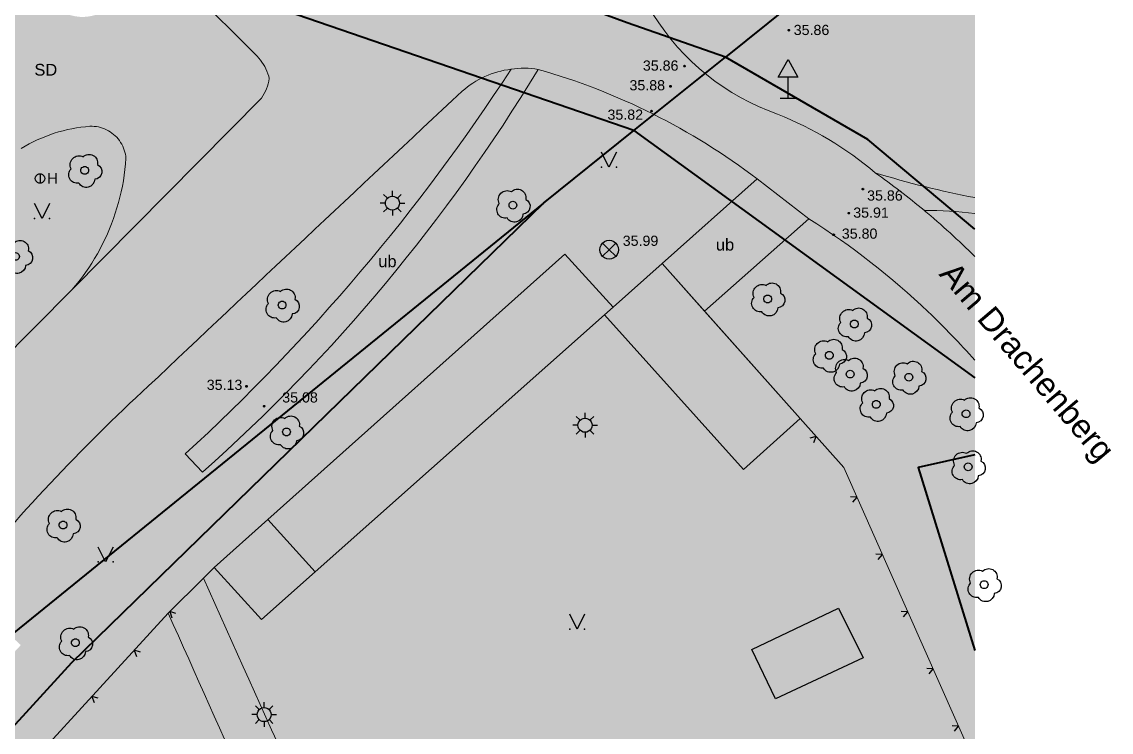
# Model space of a CAD drawing. Header units: metres. Extents: x 363857 to 365179, y 5807840 to 5809004.
# Drawn here: x 364939.2 to 365008.7, y 5808290.2 to 5808335.5 of the extents above; entities that cross this region are included whole.
import ezdxf

# ---------------------------------------------------------------- set-up
doc = ezdxf.new("R2010")
doc.units = ezdxf.units.M
doc.header["$LTSCALE"] = 0.5
doc.linetypes.add('LF11.26', pattern=[0])
doc.layers.get('0').update_dxf_attribs({"color": 1, "linetype": 'CONTINUOUS'})
for name, color, linetype in [('Flurstücksgrenze', 5, 'CONTINUOUS'), ('Stk.Befestigungsarten', 1, 'CONTINUOUS'), ('Stk.Beleuchtung', 1, 'CONTINUOUS'), ('Stk.Bordsteine', 1, 'CONTINUOUS'), ('Stk.Bäume', 1, 'CONTINUOUS'), ('Stk.Einfriedungen', 1, 'CONTINUOUS'), ('Stk.Fernwärme', 1, 'CONTINUOUS'), ('Stk.Gebäude', 202, 'CONTINUOUS'), ('Stk.Geländehöhen', 1, 'CONTINUOUS'), ('Stk.Grünflächen', 1, 'CONTINUOUS'), ('Stk.Straßennamen', 1, 'CONTINUOUS'), ('Stk.Topografie allgemein', 1, 'CONTINUOUS'), ('Stk.Ver- und Entsorgungsanlagen allgemein', 1, 'CONTINUOUS'), ('Stk.Verkehrsleiteinrichtungen', 1, 'CONTINUOUS'), ('Stk.Waldflächen', 1, 'CONTINUOUS')]:
    doc.layers.add(name, color=color, linetype=linetype)
doc.styles.add('Arial', font='Arial.ttf')
doc.styles.add('TA  11.0401.0000', font='Arial.ttf')

# ---------------------------------------------------------------- blocks, each defined once
blk = doc.blocks.new('S11..378')
at = {"color": 0, "lineweight": -2}
blk.add_lwpolyline([(-0.025, 0.05), (0, 0), (0.025, 0.05)], dxfattribs=at)
blk = doc.blocks.new('S11..12', base_point=(0, -0.15))
at = {"color": 0, "lineweight": -2}
for points in [[(0, -0.15), (0, 0.125), (-0.125, 0.125), (0, 0.35), (0.125, 0.125), (0, 0.125)], [(0.1, -0.15), (0, -0.15), (-0.1, -0.15)]]:
    blk.add_lwpolyline(points, dxfattribs=at)
blk = doc.blocks.new('Geländehöhe')
at = {"color": 0, "lineweight": -2}
for points in [[(0.0087, -0.005, -0.5773503), (-0.0087, -0.005, -0.5773503), (0, 0.01, -0.5773503)], [(0.0043, -0.0025, -0.5773503), (-0.0043, -0.0025, -0.5773503), (0, 0.005, -0.5773503)]]:
    blk.add_lwpolyline(points, format="xyb", close=True, dxfattribs=at)
blk = doc.blocks.new('S11..124')
at = {"color": 0, "lineweight": -2}
for points in [[(0, 0.1), (0, 0.175)], [(-0.1, 0), (-0.175, 0)], [(-0.075, 0.075), (-0.125, 0.125)], [(0.075, 0.075), (0.125, 0.125)], [(0.1, 0), (0.175, 0)], [(-0.075, -0.075), (-0.125, -0.125)], [(0, -0.1), (0, -0.175)], [(0.075, -0.075), (0.125, -0.125)]]:
    blk.add_lwpolyline(points, dxfattribs=at)
blk.add_lwpolyline([(0.0866, -0.05, -0.5773503), (-0.0866, -0.05, -0.5773503), (0, 0.1, -0.5773503)], format="xyb", close=True, dxfattribs=at)
blk = doc.blocks.new('S11..60')
at = {"color": 0, "lineweight": -2}
for points in [[(0.165, 0.075, -0.7675055), (0.13, -0.115, -0.7475991), (-0.075, -0.165, -0.7388858), (-0.175, 0.02, -0.7315501), (-0.02, 0.175, -0.7388858)], [(0.0433, -0.025, -0.5773503), (-0.0433, -0.025, -0.5773503), (0, 0.05, -0.5773503)]]:
    blk.add_lwpolyline(points, format="xyb", close=True, dxfattribs=at)
blk = doc.blocks.new('S11..146', base_point=(0, 0.25))
at = {"color": 0, "lineweight": -2}
blk.add_lwpolyline([(0.05, 0.35), (0, 0.25), (-0.05, 0.35)], dxfattribs=at)
for p in [(-0.05, 0.25), (0.05, 0.25)]:
    blk.add_point(p, dxfattribs=at)
blk = doc.blocks.new('S11..420')
at = {"color": 0, "lineweight": -2}
blk.add_lwpolyline([(0.0346, -0.02, -0.57735), (-0.0346, -0.02, -0.57735), (0, 0.04, -0.57735)], format="xyb", close=True, dxfattribs=at)
blk.add_lwpolyline([(0, 0.04), (0, -0.04)], dxfattribs=at)
at = {"color": 0, "lineweight": -2, "insert": (0.0605, -0.0445), "char_height": 0.09, "attachment_point": 7, "line_spacing_factor": 0.84, "style": 'Arial'}
blk.add_mtext('H', dxfattribs=at)
blk = doc.blocks.new('S11..36')
at = {"color": 0, "lineweight": -2}
blk.add_lwpolyline([(0.065, -0.0375, -0.57735), (-0.065, -0.0375, -0.57735), (0, 0.075, -0.57735)], format="xyb", close=True, dxfattribs=at)
for points in [[(-0.05, 0.05), (0, 0), (-0.05, -0.05)], [(0.05, -0.05), (0, 0), (0.05, 0.05)]]:
    blk.add_lwpolyline(points, dxfattribs=at)

msp = doc.modelspace()

# ---------------------------------------------------------------- hatches: boundary and pattern name
at = {"layer": 'Stk.Befestigungsarten', "lineweight": 18}
for points in [[(364906.2511, 5808357.9869), (364865.5289, 5808379.7693), (364870.0932, 5808381.5097, 0.0221059), (364931.1668, 5808351.907), (364939.6649, 5808347.9259, -0.0273779), (364947.1211, 5808343.8889, -0.0358384), (364956.8406, 5808336.9352, 0.197847), (364960.152, 5808336.0283), (364954.4652, 5808330.6479, 0.110371), (364954.9721, 5808331.8896, 0.1350347), (364954.19, 5808333.321), (364949.9691, 5808337.5568, 0.0820662), (364945.5314, 5808340.6439, -0.0411628), (364940.2672, 5808342.5505), (364932.0643, 5808346.1471)], [(365000, 5808362.8478), (364979.1245, 5808342.2208, 0.2062722), (364978.5799, 5808339.9954), (364978.8529, 5808337.8648), (364972.1311, 5808332.4825, 0.076786), (364970.4023, 5808332.492, 0.1523108), (364967.276, 5808331.0833), (364954.4652, 5808330.6479), (364960.152, 5808336.0283), (364965.6292, 5808341.2753), (364994.3408, 5808369.3914), (365000, 5808374.9868)], [(364997.0138, 5808317.0052, 0.0488021), (364989.4114, 5808322.9411), (364986.1037, 5808325.4839, 0.0938643), (364972.1311, 5808332.4825), (364978.8529, 5808337.8648), (364979.4748, 5808335.9936, 0.1721882), (364987.4141, 5808329.621, -0.0804736), (364993.6449, 5808325.8764, -0.0200067), (364996.7632, 5808323.4803, -0.0222969), (365000, 5808320.526), (365000, 5808313.9138, 0.0185222)], [(364967.276, 5808331.0833, 0.0015245), (364947.2687, 5808312.267, 0.0361057), (364935.1584, 5808299.3872, 0.0314735), (364919.2252, 5808277.2966, 0.0560219), (364911.1368, 5808262.2924), (364902.2198, 5808262.8125, -0.0116849), (364906.5514, 5808271.6072, -0.0099317), (364917.4421, 5808289.2934, -0.0044565), (364922.5557, 5808297.086), (364923.2316, 5808299.6046), (364927.1619, 5808303.4819), (364934.8195, 5808311.0909, 0.0096483), (364936.6803, 5808312.6747), (364942.3735, 5808318.4), (364954.4652, 5808330.6479)]]:
    msp.add_hatch(color=9, dxfattribs=at).paths.add_polyline_path(points, flags=0)
at = {"layer": 'Stk.Befestigungsarten', "lineweight": 18, "true_color": 0xe4d1d1}
msp.add_hatch(color=254, dxfattribs=at).paths.add_polyline_path([(364942.3735, 5808318.4, 0.1057525), (364945.2493, 5808323.6309, 0.0565353), (364945.822, 5808326.7961, 0.4035788), (364943.5237, 5808328.8478, 0.1567813), (364937.9562, 5808326.5824), (364925.457, 5808316.3547), (364922.3763, 5808318.1677, -0.0374505), (364929.3793, 5808325.8939, -0.0250037), (364934.6649, 5808330.4334, 0.1123961), (364936.0923, 5808335.1211, 0.0844715), (364934.8933, 5808340.9705, 0.0741715), (364932.0643, 5808346.1471), (364940.2672, 5808342.5505, 0.2572825), (364939.39, 5808338.7495, 0.3112182), (364942.926, 5808335.828, 0.2566803), (364945.5542, 5808337.1928, 0.3071063), (364945.5314, 5808340.6439, -0.0820662), (364949.9691, 5808337.5568), (364954.19, 5808333.321, -0.1350347), (364954.9721, 5808331.8896, -0.110371), (364954.4652, 5808330.6479)], flags=0)
at = {"layer": 'Stk.Befestigungsarten', "lineweight": 18, "true_color": 0xdcbe9c}
for points in [[(364970.4023, 5808332.492, -0.076786), (364972.1311, 5808332.4825, -0.0752206), (364950.6999, 5808306.7528), (364949.6047, 5808307.9248, 0.0630602)], [(365000, 5808323.2795, 0.0311164), (364996.7632, 5808323.4803, 0.0200067), (364993.6449, 5808325.8764, 0.0281371), (365000, 5808324.2907)], [(364989.4114, 5808322.9411), (364982.744, 5808317.0462), (364980.0432, 5808320.078), (364986.1037, 5808325.4839)], [(364962.4298, 5808274.1858), (364980.5537, 5808232.793), (365000, 5808241.4576), (365000, 5808239.6022), (364981.1909, 5808231.2549), (364978.469, 5808230.0222), (364907.4281, 5808198.6441), (364907.2041, 5808200.3052), (364977.6551, 5808231.5315), (364958.9095, 5808274.2911, 0.0020343), (364948.5164, 5808297.7644), (364950.7647, 5808299.9898, 0.0014909)]]:
    msp.add_hatch(color=31, dxfattribs=at).paths.add_polyline_path(points, flags=0)
at = {"layer": 'Stk.Gebäude', "lineweight": 18, "true_color": 0xffffff}
for points in [[(364954.884, 5808303.741), (364973.825, 5808320.684), (364976.907, 5808317.29), (364976.371, 5808316.814), (364957.9, 5808300.398)], [(364976.371, 5808316.814), (364976.907, 5808317.29), (364980.043, 5808320.078), (364988.858, 5808310.182), (364985.238, 5808306.94)], [(364954.884, 5808303.741), (364957.9, 5808300.398), (364954.472, 5808297.351), (364951.458, 5808300.676)], [(364992.876, 5808294.915), (364987.269, 5808292.284), (364985.773, 5808295.434), (364991.305, 5808298.083)]]:
    msp.add_hatch(color=7, dxfattribs=at).paths.add_polyline_path(points, flags=0)
at = {"layer": 'Stk.Gebäude', "lineweight": 18, "true_color": 0xcccccc}
for points in [[(364954.884, 5808303.741), (364973.825, 5808320.684), (364976.907, 5808317.29), (364976.371, 5808316.814), (364957.9, 5808300.398)], [(364976.371, 5808316.814), (364976.907, 5808317.29), (364980.043, 5808320.078), (364988.858, 5808310.182), (364985.238, 5808306.94)], [(364954.884, 5808303.741), (364957.9, 5808300.398), (364954.472, 5808297.351), (364951.458, 5808300.676)]]:
    msp.add_hatch(color=254, dxfattribs=at).paths.add_polyline_path(points, flags=0)
at = {"layer": 'Stk.Gebäude', "lineweight": 18, "true_color": 0xb3b3b3}
msp.add_hatch(color=253, dxfattribs=at).paths.add_polyline_path([(364992.876, 5808294.915), (364987.269, 5808292.284), (364985.773, 5808295.434), (364991.305, 5808298.083)], flags=0)
at = {"layer": 'Stk.Grünflächen', "lineweight": 18, "true_color": 0xe0ffd9}
for points in [[(364967.276, 5808331.0833, -0.1523108), (364970.4023, 5808332.492, -0.0630602), (364949.6047, 5808307.9248), (364950.6999, 5808306.7528), (364951.4583, 5808300.6763), (364950.7647, 5808299.9898), (364948.5164, 5808297.7644), (364939.7957, 5808288.2139), (364932.4879, 5808278.7456), (364923.3961, 5808262.8378), (364919.2913, 5808264.8313), (364917.2244, 5808265.3402, -0.0347202), (364923.043, 5808275.7295, -0.0358687), (364939.1105, 5808295.7185), (364938.0328, 5808296.7192, 0.0356486), (364921.4454, 5808275.8155, 0.0381189), (364915.9412, 5808265.904), (364911.1368, 5808262.2924, -0.0560219), (364919.2252, 5808277.2966, -0.0314735), (364935.1584, 5808299.3872, -0.0361057), (364947.2687, 5808312.267, -0.0015245)], [(364972.1311, 5808332.4825, -0.0938643), (364986.1037, 5808325.4839), (364980.0432, 5808320.078), (364982.744, 5808317.0462), (364988.8583, 5808310.1824), (364951.4583, 5808300.6763), (364950.6999, 5808306.7528, 0.0752206)], [(364989.4114, 5808322.9411, -0.0488021), (364997.0138, 5808317.0052, -0.0185222), (365000, 5808313.9138), (365000, 5808288.2074), (364991.6426, 5808307.0568), (364988.8583, 5808310.1824), (364982.744, 5808317.0462)], [(364962.4298, 5808274.1858, -0.0014909), (364950.7647, 5808299.9898), (364951.4583, 5808300.6763), (364988.8583, 5808310.1824), (364991.6426, 5808307.0568), (365000, 5808288.2074), (365000, 5808241.4576), (364980.5537, 5808232.793)], [(364948.5164, 5808297.7644, -0.0020343), (364958.9095, 5808274.2911), (364977.6551, 5808231.5315), (364907.2041, 5808200.3052, -0.1001445), (364909.0976, 5808226.8465, -0.0368303), (364915.3803, 5808243.5025), (364923.3961, 5808262.8378), (364932.4879, 5808278.7456), (364939.7957, 5808288.2139)]]:
    msp.add_hatch(color=254, dxfattribs=at).paths.add_polyline_path(points, flags=0)
h = msp.add_hatch(color=254, dxfattribs=at)
h.paths.add_polyline_path([(364927.1619, 5808303.4819, -0.2472108), (364923.7489, 5808303.0983, -0.2134048), (364921.6386, 5808305.2432, -0.0859613), (364922.3051, 5808310.6199, -0.1041843), (364925.457, 5808316.3547), (364937.9562, 5808326.5824, -0.1567813), (364943.5237, 5808328.8478, -0.4035788), (364945.822, 5808326.7961, -0.0565353), (364945.2493, 5808323.6309, -0.1057525), (364942.3735, 5808318.4), (364936.6803, 5808312.6747, -0.0096483), (364934.8195, 5808311.0909)], flags=0)
h.paths.add_polyline_path([(364933.5358, 5808314.3482), (364934.2506, 5808313.441), (364935.9601, 5808314.8249), (364935.2144, 5808315.6864)], flags=0)
at = {"layer": 'Stk.Waldflächen', "lineweight": 18, "true_color": 0xb3ff7f}
for points in [[(365000, 5808324.2907, -0.0281371), (364993.6449, 5808325.8764, 0.0804736), (364987.4141, 5808329.621, -0.1721882), (364979.4748, 5808335.9936), (364989.793, 5808345.7551, 0.0131145), (364998.915, 5808354.3542), (365000, 5808355.4798)], [(365000, 5808320.526, 0.0222969), (364996.7632, 5808323.4803, -0.0311164), (365000, 5808323.2795)]]:
    msp.add_hatch(color=71, dxfattribs=at).paths.add_polyline_path(points, flags=0)

# ---------------------------------------------------------------- linework, layer by layer
at = {"layer": 'Flurstücksgrenze', "color": 7, "linetype": 'Continuous', "lineweight": 40}
for p, q in [((364978.236, 5808328.568), (364941.064, 5808341.375)), ((364978.236, 5808328.568), (364984.077, 5808333.267)), ((364993.17, 5808328.012), (364984.077, 5808333.267)), ((365000, 5808322.2878), (364993.17, 5808328.012)), ((364972.471, 5808323.928), (364888.125, 5808255.495))]:
    msp.add_line(p, q, dxfattribs=at)
for points in [[(365000, 5808345.477), (364997.491, 5808344.06), (364984.077, 5808333.267), (364977.802, 5808335.452), (364953.909, 5808344.245)], [(364903.332, 5808194.999), (364904.254, 5808218.454), (364904.638, 5808220.334), (364905.516, 5808224.632), (364908.227, 5808237.905), (364918.653, 5808263.333), (364929.328, 5808280.356), (364942.372, 5808294.611), (364972.471, 5808323.928), (364978.236, 5808328.568), (365000, 5808312.7838)], [(365000, 5808307.8727), (364996.39, 5808307.061), (365000, 5808295.3739)]]:
    msp.add_lwpolyline(points, dxfattribs=at)
at = {"layer": 'Stk.Bordsteine', "color": 7, "linetype": 'Continuous', "lineweight": 18}
msp.add_line((364986.1037, 5808325.4839), (364989.4114, 5808322.9411), dxfattribs=at)
for points in [[(364993.6449, 5808325.8764, 0.0804736), (364987.4141, 5808329.621, -0.1721882), (364979.4748, 5808335.9936)], [(364970.4023, 5808332.492, -0.076786), (364972.1311, 5808332.4825)], [(365000, 5808320.526, 0.0222969), (364996.7632, 5808323.4803)]]:
    msp.add_lwpolyline(points, format="xyb", dxfattribs=at)
for centre, radius, start, end in [((364971.0977, 5808326.7752), 5.7589, 96.93578, 131.5766), ((364960.6414, 5808292.0962), 41.9889, 52.669985, 74.119247), ((364965.2748, 5808285.7282), 49.1604, 50.169054, 54.753631), ((364962.877, 5808281.1209), 49.5278, 46.429654, 57.605413), ((364956.7949, 5808275.1676), 58.034, 41.885615, 46.130104)]:
    msp.add_arc(centre, radius, start, end, dxfattribs=at)
at = {"layer": 'Stk.Einfriedungen', "color": 7, "linetype": 'LF11.26', "lineweight": 18}
for p, q in [((364991.6426, 5808307.0568), (364988.8583, 5808310.1824)), ((365000, 5808288.2074), (364991.6426, 5808307.0568)), ((364951.4583, 5808300.6763), (364950.7647, 5808299.9898)), ((364950.7647, 5808299.9898), (364948.5164, 5808297.7644))]:
    msp.add_line(p, q, dxfattribs=at)
msp.add_lwpolyline([(364923.3961, 5808262.8378), (364932.4879, 5808278.7456), (364939.7957, 5808288.2139), (364948.5164, 5808297.7644)], dxfattribs=at)
at = {"layer": 'Stk.Gebäude', "color": 7, "linetype": 'Continuous', "lineweight": 25}
for p, q in [((364976.907, 5808317.29), (364980.043, 5808320.078)), ((364980.043, 5808320.078), (364988.858, 5808310.182)), ((364985.238, 5808306.94), (364976.371, 5808316.814)), ((364988.858, 5808310.182), (364985.238, 5808306.94)), ((364951.458, 5808300.676), (364954.884, 5808303.741)), ((364954.472, 5808297.351), (364951.458, 5808300.676)), ((364957.9, 5808300.398), (364954.472, 5808297.351))]:
    msp.add_line(p, q, dxfattribs=at)
for points in [[(364954.884, 5808303.741), (364973.825, 5808320.684), (364976.907, 5808317.29), (364976.371, 5808316.814), (364957.9, 5808300.398), (364954.884, 5808303.741)], [(364992.876, 5808294.915), (364987.269, 5808292.284), (364985.773, 5808295.434), (364991.305, 5808298.083), (364992.876, 5808294.915)]]:
    msp.add_lwpolyline(points, close=True, dxfattribs=at)
at = {"layer": 'Stk.Topografie allgemein', "color": 7, "linetype": 'Continuous', "lineweight": 9}
for p, q in [((364942.3735, 5808318.4, 35.503), (364936.6803, 5808312.6747, 35.389)), ((364988.8583, 5808310.1824), (364982.744, 5808317.0462))]:
    msp.add_line(p, q, dxfattribs=at)
for points in [[(364972.1311, 5808332.4825, -0.0752206), (364950.6999, 5808306.7528), (364949.6047, 5808307.9248, 0.0630602), (364970.4023, 5808332.492)], [(365000, 5808324.2907, -0.0281371), (364993.6449, 5808325.8764)], [(364996.7632, 5808323.4803, -0.0311164), (365000, 5808323.2795)], [(364948.5164, 5808297.7644, -0.0020343), (364958.9095, 5808274.2911), (364977.6551, 5808231.5315), (364907.2041, 5808200.3052, -0.1001445), (364909.0976, 5808226.8465, -0.0368303), (364915.3803, 5808243.5025), (364923.3961, 5808262.8378)]]:
    msp.add_lwpolyline(points, format="xyb", dxfattribs=at)
msp.add_lwpolyline([(364989.4114, 5808322.9411), (364982.744, 5808317.0462), (364980.0432, 5808320.078), (364986.1037, 5808325.4839)], dxfattribs=at)
msp.add_polyline3d([(364949.9691, 5808337.5568, 35.927), (364954.19, 5808333.321, 35.825), (364954.3015, 5808333.1993, 35.8302), (364954.4063, 5808333.0718, 35.8354), (364954.5041, 5808332.9388, 35.8406), (364954.5947, 5808332.8008, 35.8458), (364954.6777, 5808332.6581, 35.851), (364954.7529, 5808332.5112, 35.8562), (364954.8202, 5808332.3604, 35.8614), (364954.8792, 5808332.2063, 35.8666), (364954.9299, 5808332.0492, 35.8718), (364954.9721, 5808331.8896, 35.877), (364954.9393, 5808331.7238, 35.8704), (364954.8975, 5808331.5601, 35.8638), (364954.8467, 5808331.3989, 35.8571), (364954.7872, 5808331.2408, 35.8505), (364954.719, 5808331.0861, 35.8439), (364954.6425, 5808330.9355, 35.8372), (364954.5578, 5808330.7893, 35.8306), (364954.4652, 5808330.6479, 35.824), (364942.3735, 5808318.4, 35.503), (364942.3735, 5808318.4, 35.503), (364942.6017, 5808318.6703, 35.5112), (364942.823, 5808318.9462, 35.5195), (364943.0375, 5808319.2275, 35.5277), (364943.2449, 5808319.5141, 35.5359), (364943.4452, 5808319.8056, 35.5442), (364943.6382, 5808320.1021, 35.5524), (364943.8238, 5808320.4033, 35.5606), (364944.0018, 5808320.7089, 35.5689), (364944.1722, 5808321.0189, 35.5771), (364944.3349, 5808321.333, 35.5854), (364944.4898, 5808321.6511, 35.5936), (364944.6367, 5808321.9728, 35.6018), (364944.7756, 5808322.2982, 35.6101), (364944.9064, 5808322.6269, 35.6183), (364945.029, 5808322.9587, 35.6265), (364945.1433, 5808323.2934, 35.6348), (364945.2493, 5808323.6309, 35.643), (364945.3481, 5808323.9752, 35.6541), (364945.4382, 5808324.3218, 35.6652), (364945.5195, 5808324.6706, 35.6763), (364945.5921, 5808325.0213, 35.6874), (364945.6559, 5808325.3737, 35.6986), (364945.7108, 5808325.7276, 35.7097), (364945.7568, 5808326.0828, 35.7208), (364945.7939, 5808326.4391, 35.7319), (364945.822, 5808326.7961, 35.743), (364945.8077, 5808326.9315, 35.7403), (364945.785, 5808327.0658, 35.7376), (364945.7542, 5808327.1985, 35.735), (364945.7153, 5808327.329, 35.7323), (364945.6685, 5808327.4569, 35.7296), (364945.6139, 5808327.5816, 35.7269), (364945.5518, 5808327.7028, 35.7242), (364945.4823, 5808327.82, 35.7216), (364945.4058, 5808327.9326, 35.7189), (364945.3225, 5808328.0404, 35.7162), (364945.2328, 5808328.1428, 35.7135), (364945.137, 5808328.2396, 35.7108), (364945.0354, 5808328.3303, 35.7082), (364944.9284, 5808328.4146, 35.7055), (364944.8165, 5808328.4922, 35.7028), (364944.7, 5808328.5627, 35.7001), (364944.5794, 5808328.626, 35.6974), (364944.4552, 5808328.6818, 35.6948), (364944.3277, 5808328.7298, 35.6921), (364944.1976, 5808328.7699, 35.6894), (364944.0652, 5808328.802, 35.6867), (364943.9312, 5808328.8259, 35.684), (364943.7959, 5808328.8415, 35.6814), (364943.6599, 5808328.8489, 35.6787), (364943.5237, 5808328.8478, 35.676), (364943.234, 5808328.8216, 35.6688), (364942.9452, 5808328.7868, 35.6615), (364942.6576, 5808328.7435, 35.6543), (364942.3713, 5808328.6917, 35.647), (364942.0868, 5808328.6314, 35.6398), (364941.8041, 5808328.5627, 35.6326), (364941.5236, 5808328.4857, 35.6253), (364941.2455, 5808328.4004, 35.6181), (364940.97, 5808328.307, 35.6109), (364940.6975, 5808328.2054, 35.6036), (364940.4281, 5808328.0957, 35.5964), (364940.162, 5808327.9782, 35.5891), (364939.8995, 5808327.8528, 35.5819), (364939.6409, 5808327.7197, 35.5747), (364939.3863, 5808327.5789, 35.5674), (364939.136, 5808327.4308, 35.5602)], dxfattribs=at)
for centre, radius, start, end in [((368042.8732, 5805040.7675), 4503.9401, 133.0681791, 133.4175731), ((365030.2785, 5808222.0833), 122.5713, 132.628094, 140.899318), ((369283.6028, 5810243.1781), 4748.6279, 204.1552475, 204.4969285)]:
    msp.add_arc(centre, radius, start, end, dxfattribs=at)

# ---------------------------------------------------------------- block references
at = {"layer": 'Stk.Beleuchtung', "color": 7, "xscale": 4.5, "yscale": 4.5}
for p in [(364962.83, 5808323.939), (364975.1211, 5808309.7596), (364954.6414, 5808291.2793)]:
    msp.add_blockref('S11..124', p, dxfattribs=at)
at = {"layer": 'Stk.Bäume', "color": 7, "xscale": 4.95, "yscale": 4.95}
for p in [(364943.1879, 5808326.032), (364970.5175, 5808323.8088), (364938.7729, 5808320.5367, 35.762), (364986.7775, 5808317.8208), (364955.7883, 5808317.4314), (364992.3089, 5808316.2218), (364990.7093, 5808314.2222), (364992.0426, 5808313.0226), (364995.7881, 5808312.8222), (364993.7084, 5808311.0905), (364999.4393, 5808310.4904), (364956.0663, 5808309.3293), (364999.574, 5808307.1007), (364941.8056, 5808303.3854), (365000.5955, 5808299.5779), (364942.5937, 5808295.8697)]:
    msp.add_blockref('S11..60', p, dxfattribs=at)
at = {"layer": 'Stk.Einfriedungen', "color": 7, "xscale": 7.5, "yscale": 7.5}
for p, rotation in [((364989.8714, 5808309.0451), 131.695), ((364992.4809, 5808305.1661), 113.911), ((364994.1022, 5808301.5094), 113.911), ((364948.6144, 5808297.8614), 224.707), ((364995.7235, 5808297.8527), 113.911), ((364946.3478, 5808295.3894), 227.6), ((364997.3448, 5808294.196), 113.911), ((364943.6506, 5808292.4356), 227.6), ((364998.9661, 5808290.5393), 113.911)]:
    msp.add_blockref('S11..378', p, dxfattribs=dict(at, rotation=rotation))
at = {"layer": 'Stk.Fernwärme', "color": 7, "xscale": 7.5, "yscale": 7.5}
msp.add_blockref('S11..420', (364940.3364, 5808325.514, 35.695), dxfattribs=at)
at = {"layer": 'Stk.Geländehöhen', "color": 7, "xscale": 5, "yscale": 5}
for p in [(364988.1259, 5808334.9797, 35.858), (364981.4654, 5808332.6916, 35.858), (364980.5738, 5808331.3987, 35.878), (364979.3583, 5808329.816, 35.818), (364992.8568, 5808324.8413, 35.856), (364991.9633, 5808323.2999, 35.914), (364990.9893, 5808321.9208, 35.795), (364953.5163, 5808312.241, 35.126), (364954.6483, 5808310.9687, 35.076)]:
    msp.add_blockref('Geländehöhe', p, dxfattribs=at)
at = {"layer": 'Stk.Grünflächen', "color": 7, "xscale": 9.53, "yscale": 9.53}
for p in [(364976.6484, 5808326.2436), (364940.4717, 5808322.9665), (364944.5238, 5808301.0287), (364974.6198, 5808296.7448)]:
    msp.add_blockref('S11..146', p, dxfattribs=at)
at = {"layer": 'Stk.Ver- und Entsorgungsanlagen allgemein', "color": 7, "xscale": 8, "yscale": 8}
msp.add_blockref('S11..36', (364976.6607, 5808320.9662, 35.988), dxfattribs=at)
at = {"layer": 'Stk.Verkehrsleiteinrichtungen', "color": 7, "xscale": 5, "yscale": 5}
msp.add_blockref('S11..12', (364988.0788, 5808330.615), dxfattribs=at)

# ---------------------------------------------------------------- texts
at = {"layer": 'Stk.Befestigungsarten', "color": 7, "lineweight": 18, "char_height": 0.75, "attachment_point": 7, "line_spacing_factor": 0.84, "style": 'TA  11.0401.0000'}
for s, insert in [('SD', (364939.9792, 5808332.0722)), ('ub', (364983.4747, 5808320.9033)), ('ub', (364961.9268, 5808319.8401))]:
    msp.add_mtext(s, dxfattribs=dict(at, insert=insert))
at = {"layer": 'Stk.Geländehöhen', "color": 7, "lineweight": 18, "char_height": 0.65, "attachment_point": 7, "line_spacing_factor": 0.84, "style": 'TA  11.0401.0000'}
for s, insert in [('35.86', (364988.4394, 5808334.665)), ('35.86', (364978.8129, 5808332.39)), ('35.88', (364977.9566, 5808331.133)), ('35.82', (364976.5536, 5808329.2564)), ('35.86', (364993.1244, 5808324.0945)), ('35.91', (364992.2388, 5808323.0005)), ('35.80', (364991.5094, 5808321.6591)), ('35.99', (364977.5258, 5808321.2036, 35.988)), ('35.13', (364950.9781, 5808312.0038)), ('35.08', (364955.795, 5808311.2))]:
    msp.add_mtext(s, dxfattribs=dict(at, insert=insert))
at = {"layer": 'Stk.Straßennamen', "color": 7, "lineweight": 25, "insert": (364997.3199, 5808319.0866), "char_height": 1.5, "attachment_point": 7, "rotation": 310.315424, "line_spacing_factor": 0.84, "style": 'TA  11.0401.0000'}
msp.add_mtext('Am Drachenberg', dxfattribs=at)

doc.saveas('drawing.dxf')
